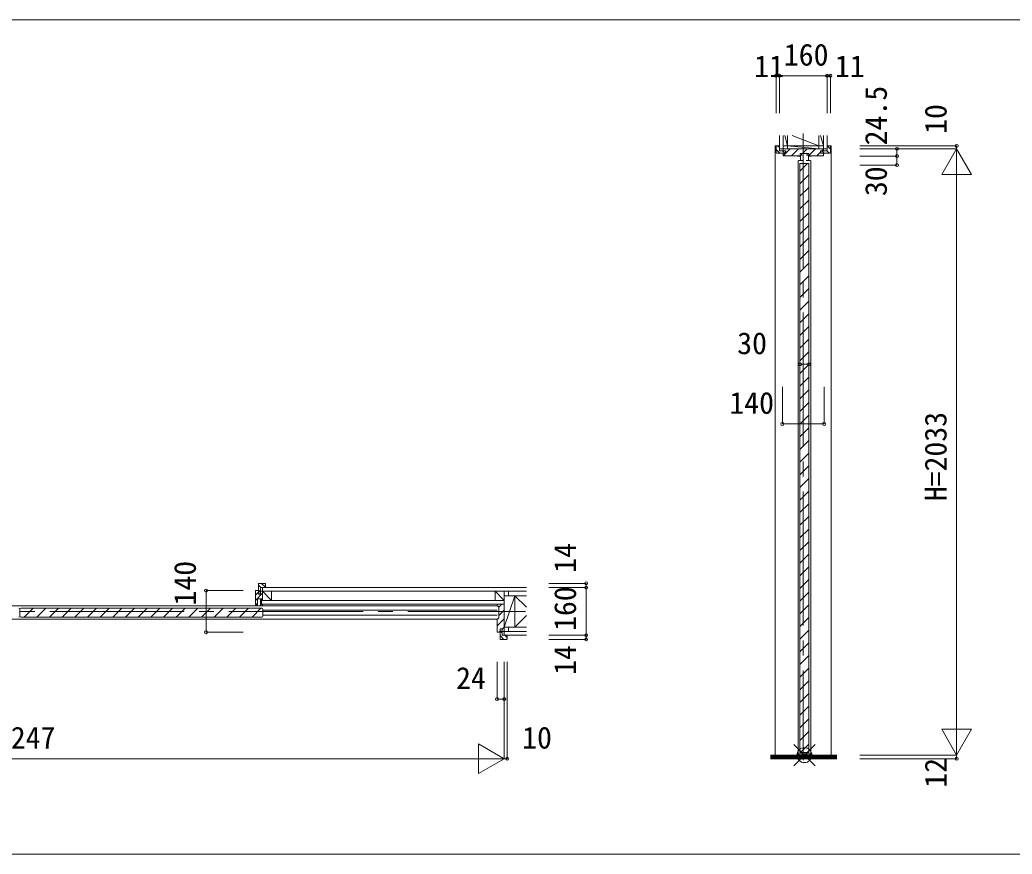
# Model space of a CAD drawing. Units: millimetres, scale not verified. Extents: x -21025 to 7656, y -14850 to 5150.
# Drawn here: x -13223 to -9897, y -14850 to -12052 of the extents above; entities that cross this region are included whole.
import ezdxf
from ezdxf.enums import TextEntityAlignment as Align

# ---------------------------------------------------------------- set-up
doc = ezdxf.new("R2010")
doc.units = ezdxf.units.MM
doc.header["$LTSCALE"] = 50
doc.linetypes.add('CHAIN2', pattern=[12, 9, -1, 1, -1])
for name, color, linetype, lineweight in [('0-1_YKK_F1', 7, 'Continuous', 9), ('0-2_YKK_IN', 7, 'Continuous', 9), ('0-4_YKK_N1', 2, 'Continuous', 9), ('0-5_YKK_B1', 4, 'Continuous', 9), ('0-6_YKK_C1', 4, 'Continuous', 9), ('0-7_YKK_Z1', 7, 'Continuous', 9)]:
    doc.layers.add(name, color=color, linetype=linetype, lineweight=lineweight)
doc.styles.add('ＭＳ ゴシック', font='')
doc.styles.get('ＭＳ ゴシック').set_extended_font_data('MS Gothic')

msp = doc.modelspace()

# ---------------------------------------------------------------- linework, layer by layer
at = {"layer": '0-1_YKK_F1'}
for p, q in [((-21025, -12052.5), (7475, -12052.5)), ((-21025, -14850), (7656.02, -14850))]:
    msp.add_line(p, q, dxfattribs=at)
at = {"layer": '0-2_YKK_IN'}
for p, q in [((-10628.54, -14482.64), (-10557.83, -14553.36)), ((-10628.54, -14553.36), (-10557.83, -14482.64))]:
    msp.add_line(p, q, dxfattribs=at)
msp.add_circle((-10593.19, -14518), 25, dxfattribs=at)
at = {"layer": '0-4_YKK_N1'}
for p, q in [((-10677.19, -12240), (-10517.19, -12240)), ((-10677.19, -12240), (-10677.19, -12365)), ((-10517.19, -12240), (-10517.19, -12365)), ((-10408, -12475), (-10083, -12475)), ((-10283, -12509.5), (-10283, -12485)), ((-10133, -12571.6), (-10083, -12485)), ((-10083, -12475), (-10083, -14518)), ((-10408, -12509.5), (-10283, -12509.5)), ((-10408, -12539.5), (-10283, -12539.5)), ((-10283, -12509.5), (-10283, -12539.5)), ((-10133, -12571.6), (-10033, -12571.6)), ((-10608.19, -13207.51), (-10578.19, -13207.51)), ((-10667.19, -13407.51), (-10667.19, -13282.51)), ((-10527.19, -13407.51), (-10527.19, -13282.51)), ((-10667.19, -13407.51), (-10527.19, -13407.51)), ((-12599.18, -13966), (-12474.18, -13966)), ((-11449.92, -13942), (-11324.92, -13942)), ((-11449.92, -13956), (-11324.92, -13956)), ((-11324.92, -13956), (-11324.92, -13942)), ((-11449.92, -14116), (-11324.92, -14116)), ((-11449.92, -14130), (-11324.92, -14130)), ((-11623.68, -14205), (-11623.68, -14330)), ((-11599.68, -14205), (-11599.68, -14530)), ((-11589.68, -14205), (-11589.68, -14530)), ((-11623.68, -14330), (-11599.68, -14330)), ((-10133, -14431.4), (-10083, -14518)), ((-10133, -14431.4), (-10033, -14431.4)), ((-10083, -14518), (-10033, -14431.4)), ((-11686.29, -14480), (-11599.68, -14530)), ((-11686.29, -14480), (-11686.29, -14580)), ((-14846.68, -14530), (-11599.68, -14530)), ((-11686.29, -14580), (-11599.68, -14530)), ((-11599.68, -14530), (-11589.68, -14530)), ((-10408, -14518), (-10083, -14518)), ((-10408, -14530), (-10083, -14530)), ((-10083, -14518), (-10083, -14530))]:
    msp.add_line(p, q, dxfattribs=at)
for points in [[(-10677.19, -12240), (-10688.19, -12240), (-10688.19, -12365)], [(-10517.19, -12240), (-10506.19, -12240), (-10506.19, -12365)], [(-10408, -12485), (-10083, -12485), (-10033, -12571.6)], [(-12599.18, -13966), (-12599.18, -14106), (-12474.18, -14106)], [(-11324.92, -13956), (-11324.92, -14116), (-11324.92, -14130)]]:
    msp.add_lwpolyline(points, dxfattribs=at)
for centre in [(-10688.19, -12240), (-10677.19, -12240), (-10517.19, -12240), (-10506.19, -12240), (-10083, -12475), (-10283, -12485), (-10283, -12509.5), (-10283, -12539.5), (-10608.19, -13207.51), (-10578.19, -13207.51), (-10667.19, -13407.51), (-10527.19, -13407.51), (-12599.18, -13966), (-11324.92, -13942), (-11324.92, -13956), (-12599.18, -14106), (-11324.92, -14116), (-11324.92, -14130), (-11623.68, -14330), (-11599.68, -14330), (-11589.68, -14530), (-10083, -14530)]:
    msp.add_circle(centre, 5, dxfattribs=at)
at = {"layer": '0-5_YKK_B1'}
for p, q in [((-12433.68, -14017), (-12433.68, -13968)), ((-12431.68, -13966), (-12423.68, -13966)), ((-12423.68, -13977), (-12423.68, -13944)), ((-12423.68, -13948), (-12415.68, -13956)), ((-12423.68, -13964.97), (-12416.18, -13972.47)), ((-12423.68, -13966), (-12423.68, -13973)), ((-12421.68, -13942), (-12401.68, -13942)), ((-12416.18, -13956), (-12416.18, -13977)), ((-12399.68, -13956), (-12416.18, -13956)), ((-12415.98, -13969.5), (-12414.98, -13968.5)), ((-12415.98, -13978), (-12415.98, -13969.5)), ((-12414.98, -13968.5), (-12409.68, -13968.5)), ((-12412.71, -13942), (-12399.68, -13955.02)), ((-12409.68, -13968.5), (-12409.68, -13999)), ((-12399.68, -13944), (-12399.68, -13956)), ((-12433.68, -13982.04), (-12423.68, -13972.04)), ((-12433.68, -13999.01), (-12409.68, -13975.01)), ((-12426.43, -13993.5), (-12426.43, -14012.25)), ((-12416.93, -13993.5), (-12426.43, -13993.5)), ((-12423.68, -13973), (-12423.68, -13978)), ((-12416.18, -13977), (-12423.68, -13977)), ((-12423.68, -13978), (-12415.98, -13978)), ((-12416.93, -13999.23), (-12409.68, -13991.98)), ((-12416.93, -14012.25), (-12416.93, -13993.5)), ((-12412.68, -13999), (-12412.68, -14012)), ((-12409.68, -13999), (-12412.68, -13999)), ((-14822.68, -14017.5), (-11623.68, -14017.5)), ((-13223.18, -14027.85), (-13223.18, -14051.55)), ((-13223.18, -14028.15), (-13223.18, -14051.55)), ((-13223.18, -14051.7), (-13223.18, -14028.3)), ((-13219.88, -14024.85), (-12412.48, -14024.85)), ((-13208.53, -14054.85), (-13178.53, -14024.85)), ((-13166.1, -14054.85), (-13136.1, -14024.85)), ((-13123.68, -14054.85), (-13093.67, -14024.85)), ((-13081.25, -14054.85), (-13051.25, -14024.85)), ((-13038.82, -14054.85), (-13008.82, -14024.85)), ((-12996.4, -14054.85), (-12966.4, -14024.85)), ((-12953.97, -14054.85), (-12923.97, -14024.85)), ((-12911.54, -14054.85), (-12881.54, -14024.85)), ((-12869.12, -14054.85), (-12839.12, -14024.85)), ((-12826.69, -14054.85), (-12796.69, -14024.85)), ((-12784.26, -14054.85), (-12754.26, -14024.85)), ((-12741.84, -14054.85), (-12711.84, -14024.85)), ((-12699.41, -14054.85), (-12669.41, -14024.85)), ((-12656.98, -14054.85), (-12626.98, -14024.85)), ((-12614.56, -14054.85), (-12584.56, -14024.85)), ((-12572.13, -14054.85), (-12542.13, -14024.85)), ((-12529.71, -14054.85), (-12499.71, -14024.85)), ((-12487.28, -14054.85), (-12457.28, -14024.85)), ((-12444.85, -14054.85), (-12414.85, -14024.85)), ((-12433.68, -14015.98), (-12426.43, -14008.73)), ((-12426.43, -14017), (-12433.68, -14017)), ((-12426.43, -14012.25), (-12426.43, -14017)), ((-12416.93, -14016.2), (-12412.68, -14011.95)), ((-12416.93, -14017), (-12416.93, -14012.25)), ((-12409.68, -14017), (-12416.93, -14017)), ((-12412.68, -14012), (-12409.68, -14012)), ((-12409.68, -14012), (-11623.68, -14012)), ((-12409.68, -14012), (-12409.68, -14017)), ((-12409.18, -14051.55), (-12409.18, -14028.15)), ((-12409.18, -14031.5), (-11623.68, -14031.5)), ((-11623.68, -14012), (-11623.68, -14018)), ((-11616.68, -14012), (-11623.68, -14012)), ((-11622.68, -14019), (-11619.68, -14019)), ((-11617.68, -14021.96), (-11607.72, -14012)), ((-11617.68, -14021), (-11617.68, -14059)), ((-11617.68, -14050.25), (-11599.68, -14032.25)), ((-11599.68, -14012), (-11616.68, -14012)), ((-11599.68, -14103.5), (-11599.68, -14012)), ((-14822.68, -14062.5), (-11623.68, -14062.5)), ((-13219.88, -14054.85), (-12412.48, -14054.85)), ((-12409.18, -14048.5), (-11623.68, -14048.5)), ((-11623.68, -14084.53), (-11599.68, -14060.53)), ((-11623.68, -14062), (-11623.68, -14104)), ((-11619.68, -14061), (-11622.68, -14061)), ((-11616.87, -14106), (-11613.68, -14102.82)), ((-11613.68, -14094), (-11605.98, -14094)), ((-11613.68, -14099), (-11613.68, -14094)), ((-11606.18, -14095), (-11613.68, -14095)), ((-11613.68, -14095), (-11613.68, -14128)), ((-11613.68, -14106), (-11613.68, -14099)), ((-11613.68, -14100.06), (-11606.18, -14107.56)), ((-11606.18, -14116), (-11606.18, -14095)), ((-11605.98, -14095.12), (-11599.68, -14088.82)), ((-11605.98, -14094), (-11605.98, -14102.5)), ((-11605.98, -14102.5), (-11604.98, -14103.5)), ((-11621.68, -14106), (-11613.68, -14106)), ((-11613.68, -14117.03), (-11600.72, -14130)), ((-11611.68, -14130), (-11591.68, -14130)), ((-11589.68, -14116), (-11606.18, -14116)), ((-11604.98, -14103.5), (-11599.68, -14103.5)), ((-11597.75, -14116), (-11589.68, -14124.06)), ((-11589.68, -14128), (-11589.68, -14116))]:
    msp.add_line(p, q, dxfattribs=at)
for centre, radius, start, end in [((-12431.68, -13968), 2, 90, 179.99998), ((-12421.68, -13944), 2, 90, 179.99998), ((-12401.68, -13944), 2, 0, 89.99998), ((-13226.48, -14028.3), 3.3, 0, 90), ((-13219.88, -14028.15), 3.3, 90, 180), ((-12412.48, -14028.15), 3.3, 0, 90), ((-11622.68, -14018), 1, 180, 269.99998), ((-11619.68, -14021), 2, 0, 89.99998), ((-13226.48, -14051.7), 3.3, 270, 0), ((-13219.88, -14051.55), 3.3, 180, 270), ((-12412.48, -14051.55), 3.3, 270, 0), ((-11622.68, -14062), 1, 90, 179.99998), ((-11619.68, -14059), 2, 270, 359.99998), ((-11621.68, -14104), 2, 180, 269.99998), ((-11611.68, -14128), 2, 180, 269.99998), ((-11591.68, -14128), 2, 270, 359.99998)]:
    msp.add_arc(centre, radius, start, end, dxfattribs=at)
at = {"layer": '0-6_YKK_C1'}
for p, q in [((-10691.19, -12475), (-10691.19, -14518)), ((-10686.19, -12475), (-10691.19, -12475)), ((-10688.19, -12477), (-10688.19, -12497)), ((-10688.19, -12486.84), (-10676.03, -12499)), ((-10677.19, -12475), (-10686.19, -12475)), ((-10686.19, -12499), (-10656.19, -12499)), ((-10683.06, -12475), (-10677.19, -12480.87)), ((-10677.19, -12491.5), (-10677.19, -12475)), ((-10656.19, -12491.5), (-10677.19, -12491.5)), ((-10666.56, -12491.5), (-10659.06, -12499)), ((-10664.69, -12485), (-10664.69, -12490.3)), ((-10529.69, -12485), (-10664.69, -12485)), ((-10664.69, -12490.3), (-10663.69, -12491.3)), ((-10664.69, -12499), (-10664.69, -12507)), ((-10657.69, -12499), (-10664.69, -12499)), ((-10664.32, -12508.16), (-10641.16, -12485)), ((-10663.69, -12491.3), (-10655.19, -12491.3)), ((-10655.19, -12499), (-10657.69, -12499)), ((-10656.19, -12499), (-10656.19, -12491.5)), ((-10655.19, -12491.3), (-10655.19, -12499)), ((-10636.88, -12509), (-10612.88, -12485)), ((-10607.79, -12500.6), (-10601.69, -12500.6)), ((-10607.79, -12508.5), (-10607.79, -12500.6)), ((-10606.29, -12505.7), (-10606.29, -12524.2)), ((-10600.59, -12505.7), (-10606.29, -12505.7)), ((-10602.59, -12505.7), (-10602.59, -12500.6)), ((-10601.69, -12500.6), (-10584.69, -12500.6)), ((-10601.69, -12500.6), (-10584.69, -12500.6)), ((-10601.69, -12500.6), (-10584.69, -12500.6)), ((-10600.2, -12500.6), (-10584.6, -12485)), ((-10585.79, -12505.7), (-10580.09, -12505.7)), ((-10584.69, -12500.6), (-10578.59, -12500.6)), ((-10583.79, -12500.6), (-10583.79, -12505.7)), ((-10580.09, -12505.7), (-10580.09, -12524.2)), ((-10578.59, -12507.28), (-10556.31, -12485)), ((-10578.59, -12500.6), (-10578.59, -12508.5)), ((-10552.03, -12509), (-10539.19, -12496.16)), ((-10539.19, -12491.3), (-10530.69, -12491.3)), ((-10539.19, -12499), (-10539.19, -12491.3)), ((-10536.69, -12499), (-10539.19, -12499)), ((-10538.19, -12491.5), (-10517.19, -12491.5)), ((-10538.19, -12499), (-10538.19, -12491.5)), ((-10508.19, -12499), (-10538.19, -12499)), ((-10529.69, -12499), (-10536.69, -12499)), ((-10534.92, -12491.5), (-10527.42, -12499)), ((-10534.33, -12491.3), (-10529.69, -12486.66)), ((-10530.69, -12491.3), (-10529.69, -12490.3)), ((-10529.69, -12490.3), (-10529.69, -12485)), ((-10529.69, -12507), (-10529.69, -12499)), ((-10517.95, -12491.5), (-10510.45, -12499)), ((-10517.19, -12475), (-10508.19, -12475)), ((-10517.19, -12491.5), (-10517.19, -12475)), ((-10517.19, -12475.29), (-10506.19, -12486.29)), ((-10508.19, -12475), (-10503.19, -12475)), ((-10506.19, -12477), (-10506.19, -12497)), ((-10503.19, -12475), (-10503.19, -14518)), ((-10662.69, -12509), (-10608.29, -12509)), ((-10615.99, -12509.2), (-10606.29, -12509.2)), ((-10614.19, -14515), (-10614.19, -12524.38)), ((-10599.39, -12524.2), (-10611.99, -12524.2)), ((-10608.6, -12509), (-10607.79, -12508.19)), ((-10608.29, -12509), (-10607.79, -12508.5)), ((-10608.19, -14509), (-10608.19, -12534)), ((-10608.19, -12534), (-10578.19, -12534)), ((-10608.19, -12559.42), (-10582.78, -12534)), ((-10586.99, -12524.2), (-10574.39, -12524.2)), ((-10570.39, -12509.2), (-10580.09, -12509.2)), ((-10578.59, -12508.5), (-10578.09, -12509)), ((-10578.19, -14509), (-10578.19, -12534)), ((-10578.09, -12509), (-10531.69, -12509)), ((-10572.19, -14515), (-10572.19, -12524.38)), ((-10608.19, -12601.84), (-10578.19, -12571.84)), ((-10608.19, -12644.27), (-10578.19, -12614.27)), ((-10608.19, -12686.69), (-10578.19, -12656.69)), ((-10608.19, -12729.12), (-10578.19, -12699.12)), ((-10608.19, -12771.55), (-10578.19, -12741.55)), ((-10608.19, -12813.97), (-10578.19, -12783.97)), ((-10608.19, -12856.4), (-10578.19, -12826.4)), ((-10608.19, -12898.83), (-10578.19, -12868.83)), ((-10608.19, -12941.25), (-10578.19, -12911.25)), ((-10608.19, -12983.68), (-10578.19, -12953.68)), ((-10608.19, -13026.11), (-10578.19, -12996.11)), ((-10608.19, -13068.53), (-10578.19, -13038.53)), ((-10608.19, -13110.96), (-10578.19, -13080.96)), ((-10608.19, -13153.38), (-10578.19, -13123.38)), ((-10608.19, -13195.81), (-10578.19, -13165.81)), ((-10608.19, -13238.24), (-10578.19, -13208.24)), ((-10608.19, -13280.66), (-10578.19, -13250.66)), ((-10608.19, -13323.09), (-10578.19, -13293.09)), ((-10608.19, -13365.52), (-10578.19, -13335.52)), ((-10608.19, -13407.94), (-10578.19, -13377.94)), ((-10608.19, -13450.37), (-10578.19, -13420.37)), ((-10608.19, -13492.8), (-10578.19, -13462.8)), ((-10608.19, -13535.22), (-10578.19, -13505.22)), ((-10608.19, -13577.65), (-10578.19, -13547.65)), ((-10608.19, -13620.07), (-10578.19, -13590.07)), ((-10608.19, -13662.5), (-10578.19, -13632.5)), ((-10608.19, -13704.93), (-10578.19, -13674.93)), ((-10608.19, -13747.35), (-10578.19, -13717.35)), ((-10608.19, -13789.78), (-10578.19, -13759.78)), ((-10608.19, -13832.21), (-10578.19, -13802.21)), ((-10608.19, -13874.63), (-10578.19, -13844.63)), ((-10608.19, -13917.06), (-10578.19, -13887.06)), ((-10608.19, -13959.49), (-10578.19, -13929.49)), ((-10608.19, -14001.91), (-10578.19, -13971.91)), ((-10608.19, -14044.34), (-10578.19, -14014.34)), ((-10608.19, -14086.77), (-10578.19, -14056.77)), ((-10608.19, -14129.19), (-10578.19, -14099.19)), ((-10608.19, -14171.62), (-10578.19, -14141.62)), ((-10608.19, -14214.04), (-10578.19, -14184.04)), ((-10608.19, -14256.47), (-10578.19, -14226.47)), ((-10608.19, -14298.9), (-10578.19, -14268.9)), ((-10608.19, -14341.32), (-10578.19, -14311.32)), ((-10608.19, -14383.75), (-10578.19, -14353.75)), ((-10608.19, -14426.18), (-10578.19, -14396.18)), ((-10608.19, -14468.6), (-10578.19, -14438.6)), ((-10606.16, -14509), (-10578.19, -14481.03)), ((-10615.69, -14517.33), (-10615.69, -14517.9)), ((-10612.98, -14513.78), (-10615.1, -14515.91)), ((-10612.49, -14514.63), (-10611.15, -14514.14)), ((-10612.49, -14518), (-10612.49, -14514.63)), ((-10573.89, -14518), (-10612.49, -14518)), ((-10601.19, -14513.2), (-10611.56, -14513.2)), ((-10610.69, -14513.2), (-10610.69, -14516.5)), ((-10608.19, -14509), (-10578.19, -14509)), ((-10601.19, -14513.2), (-10601.19, -14515.7)), ((-10601.19, -14515.7), (-10599.59, -14515.7)), ((-10601.09, -14513), (-10599.09, -14513)), ((-10599.09, -14513), (-10599.09, -14516.8)), ((-10599.09, -14516.8), (-10594.89, -14516.8)), ((-10594.89, -14516.8), (-10594.89, -14515.2)), ((-10591.49, -14515.2), (-10591.49, -14516.8)), ((-10591.49, -14516.8), (-10587.29, -14516.8)), ((-10587.29, -14513), (-10585.29, -14513)), ((-10587.29, -14516.8), (-10587.29, -14513)), ((-10586.79, -14515.7), (-10585.19, -14515.7)), ((-10585.19, -14515.7), (-10585.19, -14513.2)), ((-10585.19, -14513.2), (-10574.82, -14513.2)), ((-10575.69, -14513.2), (-10575.69, -14516.5)), ((-10575.23, -14514.14), (-10573.89, -14514.63)), ((-10573.89, -14514.63), (-10573.89, -14518)), ((-10573.4, -14513.78), (-10571.27, -14515.91)), ((-10570.69, -14517.33), (-10570.69, -14517.9))]:
    msp.add_line(p, q, dxfattribs=at)
for centre, radius, start, end in [((-10686.19, -12477), 2, 90, 179.99998), ((-10686.19, -12497), 2, 180, 269.99998), ((-10508.19, -12477), 2, 0, 89.99998), ((-10508.19, -12497), 2, 270, 359.99998), ((-10662.69, -12507), 2, 180, 269.99998), ((-10531.69, -12507), 2, 270, 359.99998), ((-10613.69, -14517.33), 2, 135, 180), ((-10611.56, -14515.2), 2, 89.99998, 134.99998), ((-10593.19, -14515.2), 1.7, 359.99998, 180), ((-10574.82, -14515.2), 2, 45, 90), ((-10572.69, -14517.33), 2, 359.99998, 44.99998)]:
    msp.add_arc(centre, radius, start, end, dxfattribs=at)
at = {"layer": '0-7_YKK_Z1', "linetype": 'CHAIN2'}
for p, q in [((-10597.19, -12433.76), (-10597.19, -14535.24)), ((-14922.62, -14036), (-11528.22, -14036))]:
    msp.add_line(p, q, dxfattribs=at)
at = {"layer": '0-7_YKK_Z1'}
for p, q in [((-10677.19, -12485), (-10677.19, -12440)), ((-10664.69, -12440), (-10664.69, -12485)), ((-10664.69, -12440), (-10664.69, -12475)), ((-10649.69, -12440), (-10649.69, -12475)), ((-10634.85, -12440), (-10544.69, -12475)), ((-10544.69, -12440), (-10544.69, -12475)), ((-10529.69, -12440), (-10529.69, -12485)), ((-10529.69, -12475), (-10529.69, -12440)), ((-10517.19, -12485), (-10517.19, -12440)), ((-10677.41, -12475), (-10677.19, -12475.22)), ((-10664.69, -12485), (-10677.19, -12485)), ((-10544.69, -12475), (-10649.69, -12475)), ((-10649.69, -12475), (-10544.69, -12475)), ((-10649.69, -12475), (-10649.69, -12485)), ((-10649.69, -12475), (-10544.69, -12485)), ((-10649.69, -12485), (-10544.69, -12485)), ((-10544.69, -12475), (-10544.69, -12485)), ((-10529.69, -12485), (-10517.19, -12485)), ((-11524.92, -13956), (-12409.68, -13956)), ((-12409.68, -13956), (-12409.68, -13968.5)), ((-12409.68, -13968.5), (-12379.68, -13968.5)), ((-12409.68, -13968.5), (-12379.68, -13999.5)), ((-12409.68, -13999.5), (-12409.68, -13968.5)), ((-11524.92, -13968.5), (-12409.68, -13968.5)), ((-11629.68, -13968.5), (-11599.68, -13968.5)), ((-11629.68, -13968.5), (-11599.68, -13999.5)), ((-11629.68, -13999.5), (-11629.68, -13968.5)), ((-11584.68, -13968.5), (-11584.68, -13983.5)), ((-11599.68, -13999.5), (-12412.68, -13999.5)), ((-12412.68, -14012), (-12412.68, -13999.5)), ((-11563.68, -13983.5), (-11599.68, -14088.5)), ((-11599.68, -14012), (-12412.68, -14012)), ((-11524.92, -14049.74), (-11563.68, -14088.5)), ((-11584.68, -14088.5), (-11584.68, -14103.5)), ((-11524.92, -14088.5), (-11563.68, -14088.5)), ((-11599.68, -14116), (-11599.68, -14103.5)), ((-11599.68, -14103.5), (-11524.92, -14103.5)), ((-11524.92, -14116), (-11599.68, -14116)), ((-10485.14, -14518), (-10707.4, -14518)), ((-10485.14, -14521), (-10707.4, -14521)), ((-10485.14, -14524), (-10707.4, -14524)), ((-10485.14, -14527), (-10707.4, -14527)), ((-10707.4, -14530), (-10573.19, -14530)), ((-10578.39, -14530), (-10485.14, -14530))]:
    msp.add_line(p, q, dxfattribs=at)
for points in [[(-10664.69, -12440.38), (-10664.69, -12475), (-10649.69, -12475)], [(-10649.69, -12440.38), (-10649.69, -12475), (-10659.07, -12440)], [(-10544.69, -12440.38), (-10544.69, -12475), (-10529.69, -12475)], [(-10529.69, -12440.38), (-10529.69, -12475), (-10539.07, -12440)], [(-12409.68, -13999.5), (-12379.68, -13999.5), (-12379.68, -13968.5)], [(-11629.68, -13999.5), (-11599.68, -13999.5), (-11599.68, -13968.5)], [(-11525.26, -14021.93), (-11563.68, -13983.5), (-11563.68, -14088.5), (-11599.68, -14088.5)], [(-11563.68, -13983.5), (-11599.68, -13983.5), (-11599.68, -14088.5)], [(-11524.92, -13983.5), (-11563.68, -13983.5), (-11563.68, -14088.5)]]:
    msp.add_lwpolyline(points, dxfattribs=at)

# ---------------------------------------------------------------- texts
at = {"layer": '0-4_YKK_N1', "color": 4, "style": 'ＭＳ ゴシック'}
for s, p in [('160', (-10662.19, -12228)), ('11', (-10761.62, -12266.62)), ('11', (-10491.05, -12266.52)), ('30', (-10818.61, -13195.51)), ('140', (-10844.9, -13395.51)), ('24', (-11760.97, -14318)), ('W=3247', (-13403.18, -14518)), ('10', (-11539.43, -14518))]:
    msp.add_text(s, height=73.31, dxfattribs=at).set_placement(p, align=Align.BOTTOM_LEFT)
for s, p in [('24.5', (-10295, -12473.25)), ('10', (-10094.82, -12434.84)), ('30', (-10295, -12643.47)), ('H=2033', (-10095, -13666.5)), ('14', (-11336.92, -13906.6)), ('140', (-12611.18, -14016.16)), ('160', (-11336.92, -14101.53)), ('14', (-11336.92, -14249)), ('12', (-10094.82, -14627.3))]:
    msp.add_text(s, height=73.31, rotation=90, dxfattribs=at).set_placement(p, align=Align.BOTTOM_LEFT)

doc.saveas('drawing.dxf')
